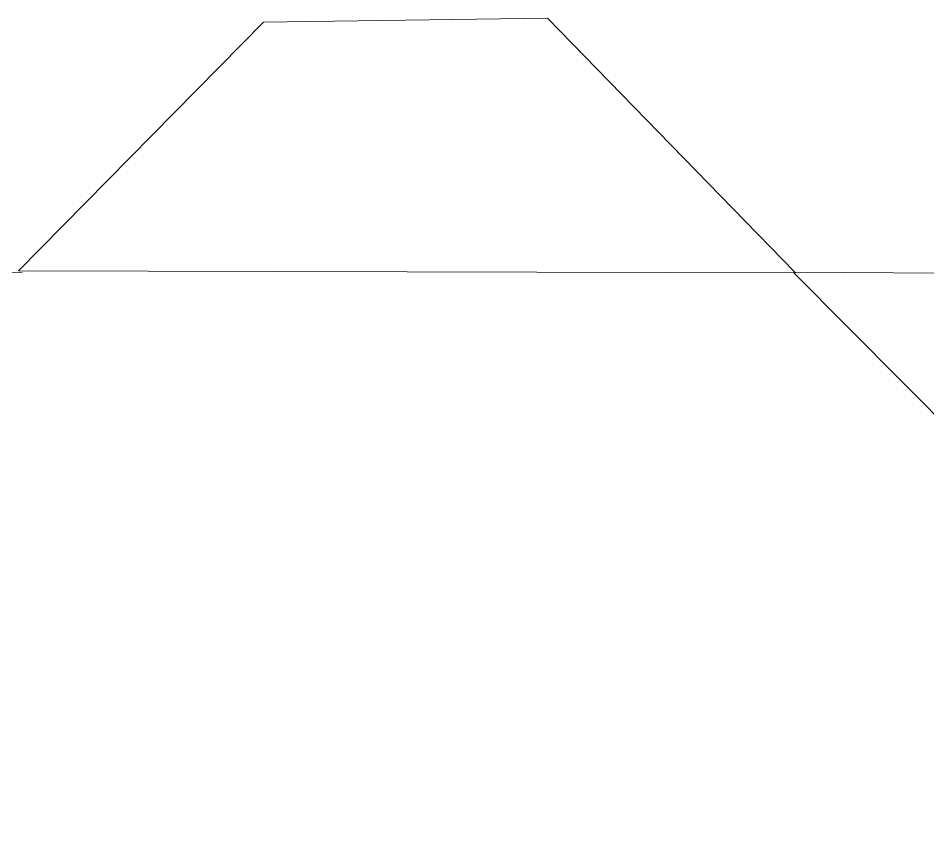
# Model space of a CAD drawing. Header units: inches. Extents: x 2.7 to 15.4, y -11.9 to -1.6.
# Drawn here: x 10.001 to 11.457, y -6.551 to -5.261 of the extents above; entities that cross this region are included whole.
import ezdxf

# ---------------------------------------------------------------- set-up
doc = ezdxf.new("R2010")
doc.units = ezdxf.units.IN
doc.header["$MEASUREMENT"] = 0
doc.layers.add('Layer 1', color=7, linetype='Continuous')

# ---------------------------------------------------------------- blocks, each defined once
blk = doc.blocks.new('block 3')
at = {"layer": 'Layer 1', "color": 7, "lineweight": 5, "true_color": 0xffffff}
for points in [[(10.0019, -5.6657), (10.3937, -5.2676), (10.8483, -5.2614)], [(11.2443, -5.6678), (10.8483, -5.2614)], [(10.0075, -5.6685), (9.4401, -5.6611)], [(11.2443, -5.6678), (11.7977, -5.6714), (12.1225, -5.9897)]]:
    blk.add_lwpolyline(points, dxfattribs=at)
blk = doc.blocks.new('block 4')
at = {"layer": 'Layer 1', "color": 240, "lineweight": 5, "true_color": 0xed1f24}
for points in [[(10.0019, -5.6657), (11.246, -5.6692)], [(12.1195, -6.5508), (11.2422, -5.6685)]]:
    blk.add_lwpolyline(points, dxfattribs=at)
blk = doc.blocks.new('block 2')
at = {"layer": 'Layer 1'}
for name in ['block 3', 'block 4']:
    blk.add_blockref(name, (0, 0), dxfattribs=at)

msp = doc.modelspace()

# ---------------------------------------------------------------- block references
at = {"layer": 'Layer 1'}
msp.add_blockref('block 2', (0, 0), dxfattribs=at)

doc.saveas('drawing.dxf')
